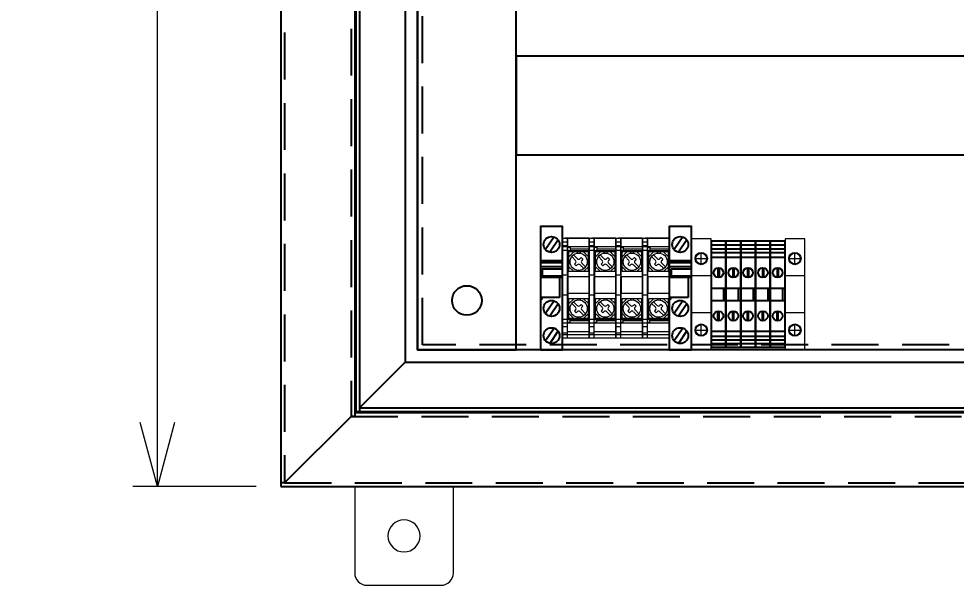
# Model space of a CAD drawing. Header units: millimetres. Extents: x -208796 to -83323, y 30910 to 103951.
# Drawn here: x -100703.9 to -100323.7, y 35987.8 to 36217.6 of the extents above; entities that cross this region are included whole.
import ezdxf

# ---------------------------------------------------------------- set-up
doc = ezdxf.new("R2010")
doc.units = ezdxf.units.MM
doc.header["$LTSCALE"] = 3
doc.linetypes.add('HIDDEN', pattern=[9.525, 6.35, -3.175])
for name, color, linetype, lineweight in [('0 TĂNG CỨNG', 7, 'Continuous', 15), ('CHANGE', 4, 'Continuous', 13), ('hw_VTP', 7, 'Continuous', 13), ('NTC_BMS_ENCLO_ACCESS', 6, 'Continuous', 5)]:
    doc.layers.add(name, color=color, linetype=linetype, lineweight=lineweight)
doc.layers.add('@.VISIBLE', color=7, linetype='Continuous')
doc.layers.add('WIRING', color=7, linetype='Continuous')
doc.styles.add('Ann_w01', font='romans.shx', dxfattribs={"width": 0.6, "bigfont": 'chineset.shx'})
doc.dimstyles.new('Dim 01_SC20', dxfattribs={"dimscale": 20, "dimtxt": 2, "dimasz": 1.3, "dimexe": 0.5, "dimexo": 0.5, "dimgap": 0.5, "dimtad": 1, "dimdec": 1, "dimzin": 12, "dimdsep": 46, "dimtxsty": 'Ann_w01', "dimblk": 'OPEN30', "dimcen": 1.5, "dimclrd": 6, "dimclre": 6, "dimclrt": 3, "dimadec": 1, "dimazin": 3, "dimtm": 1e-09, "dimtfac": 1, "dimtdec": 1, "dimtix": 1, "dimtmove": 0, "dimatfit": 3, "dimldrblk": 'OPEN30', "dimfxl": 0, "dimtolj": 1, "dimlwd": 20, "dimlwe": 20, "dimarcsym": 0})

# ---------------------------------------------------------------- blocks, each defined once
blk = doc.blocks.new('*U101')
blk.add_line((2, 24.86), (2, 18.06))
at = {"layer": 'hw_VTP'}
for p, q in [((0, 0), (0, 40.5)), ((0, 40.5), (10.8, 40.5)), ((2, 38.92), (0, 38.92)), ((10.8, 40.5), (1, 40.5)), ((2, 25.56), (2, 40.5)), ((2, 40.5), (2, 24.86)), ((10.8, 40.5), (10.8, 0)), ((2, 37.44), (0, 37.44)), ((2, 36.95), (0, 36.95)), ((2, 35.5), (0, 35.5)), ((10.8, 37), (2, 37)), ((3, 36.7), (2, 36.7)), ((2, 35.5), (10.8, 35.5)), ((4.49, 34.95), (2.5, 32.96)), ((3, 36.7), (3, 35.5)), ((10.8, 36), (3, 36)), ((10.5, 32.96), (8.51, 34.95)), ((4.49, 26.95), (2.5, 28.94)), ((10.5, 28.94), (8.51, 26.95)), ((2, 25.56), (0, 25.56)), ((10.8, 24.86), (2, 24.86)), ((2, 17.36), (0, 17.36)), ((2, 0), (2, 18.06)), ((10.8, 18.06), (2, 18.06)), ((4.49, 15.95), (2.5, 13.96)), ((10.5, 13.96), (8.51, 15.95)), ((4.49, 7.95), (2.5, 9.94)), ((10.5, 9.94), (8.51, 7.95)), ((2, 7.5), (0, 7.5)), ((2, 6.05), (0, 6.05)), ((2, 4.55), (0, 4.55)), ((10.8, 7.5), (2, 7.5)), ((3, 6.3), (2, 6.3)), ((10.8, 6), (2, 6)), ((3, 6.3), (3, 7.5)), ((10.8, 7), (3, 7)), ((2, 2), (0, 2)), ((1, 1.3), (0, 1.3)), ((10.8, 0), (0, 0)), ((10.8, 1.3), (1, 1.3)), ((10.8, 2.5), (2, 2.5))]:
    blk.add_line(p, q, dxfattribs=at)
at = {"layer": 'hw_VTP', "color": 4}
for p, q in [((2.2, 35.41), (10.8, 35.41)), ((2.2, 24.86), (2.2, 35.41)), ((10.8, 35.41), (10.8, 24.86)), ((2.2, 7.51), (2.2, 18.06)), ((10.8, 7.51), (10.8, 18.06)), ((2.2, 7.51), (10.8, 7.51))]:
    blk.add_line(p, q, dxfattribs=at)
at = {"layer": 'hw_VTP', "color": 0}
for p, q in [((10.5, 34.95), (2.5, 34.95)), ((2.5, 26.95), (2.5, 34.95)), ((5.9, 34.95), (5.9, 34.4)), ((7.1, 34.95), (7.1, 34.4)), ((10.5, 26.95), (10.5, 34.95)), ((2.5, 31.55), (3.05, 31.55)), ((5.23, 31.52), (3.7, 33.05)), ((5.93, 32.22), (4.4, 33.76)), ((7.49, 32.65), (7.07, 32.22)), ((8.2, 31.94), (7.49, 32.65)), ((8.2, 31.94), (7.77, 31.52)), ((10.5, 31.55), (9.95, 31.55)), ((2.5, 30.35), (3.05, 30.35)), ((10.5, 26.95), (2.5, 26.95)), ((5.23, 30.39), (4.8, 29.96)), ((5.51, 29.26), (4.8, 29.96)), ((5.93, 29.68), (5.51, 29.26)), ((5.9, 26.95), (5.9, 27.5)), ((8.6, 28.15), (7.07, 29.68)), ((7.1, 26.95), (7.1, 27.5)), ((9.3, 28.86), (7.77, 30.39)), ((10.5, 30.35), (9.95, 30.35)), ((10.5, 15.95), (2.5, 15.95)), ((2.5, 7.95), (2.5, 15.95)), ((5.9, 15.95), (5.9, 15.4)), ((7.1, 15.95), (7.1, 15.4)), ((10.5, 7.95), (10.5, 15.95)), ((2.5, 12.55), (3.05, 12.55)), ((5.23, 12.52), (3.7, 14.05)), ((5.93, 13.22), (4.4, 14.76)), ((7.49, 13.65), (7.07, 13.22)), ((8.2, 12.94), (7.49, 13.65)), ((8.2, 12.94), (7.77, 12.52)), ((10.5, 12.55), (9.95, 12.55)), ((2.5, 11.35), (3.05, 11.35)), ((10.5, 7.95), (2.5, 7.95)), ((5.23, 11.39), (4.8, 10.96)), ((5.51, 10.26), (4.8, 10.96)), ((5.93, 10.68), (5.51, 10.26)), ((5.9, 7.95), (5.9, 8.5)), ((8.6, 9.15), (7.07, 10.68)), ((7.1, 7.95), (7.1, 8.5)), ((9.3, 9.86), (7.77, 11.39)), ((10.5, 11.35), (9.95, 11.35))]:
    blk.add_line(p, q, dxfattribs=at)
at = {"layer": 'hw_VTP'}
for centre in [(6.5, 30.95), (6.5, 11.95)]:
    blk.add_circle(centre, 3.5, dxfattribs=at)
at = {"layer": 'hw_VTP', "color": 0}
for centre, start, end in [((4.66, 30.95), 315, 45), ((6.5, 32.79), 225, 315), ((8.34, 30.95), 135, 225), ((6.5, 29.11), 45, 135), ((4.66, 11.95), 315, 45), ((6.5, 13.79), 225, 315), ((8.34, 11.95), 135, 225), ((6.5, 10.11), 45, 135)]:
    blk.add_arc(centre, 0.8, start, end, dxfattribs=at)
blk = doc.blocks.new('CHAN Ter')
at = {"layer": 'WIRING', "linetype": 'Continuous'}
h = blk.add_hatch(color=253, dxfattribs=at)
h.paths.add_polyline_path([(9, 11.14), (0, 11.14), (0, 10.46), (9, 10.46)])
h.paths.add_polyline_path([(9, 4.95), (0, 4.95), (0, 4.37), (9, 4.37)])
at = {"layer": 'WIRING', "color": 253, "linetype": 'Continuous'}
for p, q in [((5.52, 20.77), (2.04, 15.62)), ((7.15, 19.61), (3.75, 14.57)), ((9, 11.14), (0, 11.14)), ((0, 10.46), (9, 10.46)), ((0, 8.77), (9, 8.77)), ((0.75, 7.78), (9, 7.78)), ((0.75, 7.78), (0.75, 4.95)), ((0, 4.95), (9, 4.95)), ((9, 4.37), (0, 4.37)), ((7.67, 4.37), (7.67, -3.8)), ((7.67, -3.8), (0.55, -3.8)), ((0.55, -3.8), (0.55, -4.55)), ((0.55, -4.55), (0, -4.55)), ((5.52, -5.15), (2.04, -10.31)), ((7.15, -6.31), (3.75, -11.35)), ((5.52, -16.21), (2.04, -21.36)), ((7.15, -17.37), (3.75, -22.41))]:
    blk.add_line(p, q, dxfattribs=at)
blk.add_lwpolyline([(0, -25), (9, -25), (9, 25), (0, 25)], close=True, dxfattribs=at)
for centre in [(4.5, 17.71), (4.5, -8.21), (4.5, -19.27)]:
    blk.add_circle(centre, 3.23, dxfattribs=at)
blk = doc.blocks.new('CTS 4')
at = {"color": 4}
for p, q in [((-1518.66, 40253.8), (-1524.66, 40253.8)), ((-1518.66, 40213.8), (-1524.66, 40213.8))]:
    blk.add_line(p, q, dxfattribs=at)
for p, q in [((-1518.66, 40252.3), (-1524.66, 40252.3)), ((-1518.66, 40250.8), (-1524.66, 40250.8)), ((-1518.66, 40248.8), (-1524.66, 40248.8)), ((-1518.66, 40236.3), (-1524.66, 40236.3)), ((-1523.66, 40231.3), (-1523.66, 40236.3)), ((-1518.66, 40231.3), (-1524.66, 40231.3)), ((-1518.66, 40218.8), (-1524.66, 40218.8)), ((-1518.66, 40216.8), (-1524.66, 40216.8)), ((-1518.66, 40215.3), (-1524.66, 40215.3))]:
    blk.add_line(p, q)
at = {"color": 251}
for p, q in [((-1521.87, 40244.52), (-1521.87, 40240.59)), ((-1521.45, 40244.52), (-1521.45, 40240.59)), ((-1521.87, 40223.09), (-1521.87, 40227.02)), ((-1521.45, 40223.09), (-1521.45, 40227.02))]:
    blk.add_line(p, q, dxfattribs=at)
blk.add_lwpolyline([(-1524.66, 40255.3), (-1524.66, 40212.3), (-1518.66, 40212.3), (-1518.66, 40255.3)], close=True)
for centre in [(-1521.66, 40242.55), (-1521.66, 40225.05)]:
    blk.add_circle(centre, 1.97, dxfattribs=at)
blk = doc.blocks.new('TEMINAL CH')
at = {"layer": 'CHANGE', "color": 4}
for p, q in [((874.5, 237.7), (866.5, 237.7)), ((866.5, 237.7), (866.5, 192.7)), ((874.5, 192.7), (874.5, 237.7)), ((874.5, 222.7), (866.5, 222.7)), ((874.5, 207.7), (866.5, 207.7)), ((866.5, 192.7), (874.5, 192.7))]:
    blk.add_line(p, q, dxfattribs=at)
for points in [[(868.3, 229.7), (872.7, 229.7)], [(870.5, 227.5), (870.5, 231.9)], [(870.5, 198.5), (870.5, 202.9)], [(868.3, 200.7), (872.7, 200.7)]]:
    blk.add_lwpolyline(points, dxfattribs=at)
for centre, radius in [((870.5, 229.7), 2.5), ((870.5, 229.7), 2.2), ((870.5, 200.7), 2.5), ((870.5, 200.7), 2.2)]:
    blk.add_circle(centre, radius, dxfattribs=at)
blk = doc.blocks.new('*U206')
for p in [(-866.5, -215.2), (-828.5, -215.2)]:
    blk.add_blockref('TEMINAL CH', p)
at = {"rotation": 180}
for p in [(-1510.66, 40233.8), (-1504.66, 40233.8), (-1498.66, 40233.8), (-1492.66, 40233.8), (-1486.66, 40233.8), (-1486.66, 40233.8)]:
    blk.add_blockref('CTS 4', p, dxfattribs=at)
blk = doc.blocks.new('tai treo')
at = {"layer": '0 TĂNG CỨNG'}
blk.add_lwpolyline([(20, -20), (-20, -20), (-20, 15, -0.414214), (-15, 20), (15, 20, -0.414214), (20, 15)], format="xyb", close=True, dxfattribs=at)
blk.add_circle((0, 0), 6.5, dxfattribs=at)
blk = doc.blocks.new('_Open30')
at = {"color": 0, "linetype": 'ByBlock', "lineweight": -2}
for p, q in [((-1, 0.268), (0, 0)), ((0, 0), (-1, -0.268)), ((0, 0), (-1, 0))]:
    blk.add_line(p, q, dxfattribs=at)
blk = doc.blocks.new('*D322')
at = {"layer": '@.VISIBLE', "color": 6, "lineweight": 20}
for p, q in [((-100607.69, 36727.82), (-100657.69, 36727.82)), ((-100647.69, 36053.82), (-100647.69, 36701.82)), ((-100607.69, 36027.82), (-100657.69, 36027.82))]:
    blk.add_line(p, q, dxfattribs=at)
at = {"layer": 'Defpoints', "color": 0}
for p in [(-100647.69, 36727.82), (-100597.69, 36727.82), (-100597.69, 36027.82)]:
    blk.add_point(p, dxfattribs=at)
at = {"layer": '@.VISIBLE', "color": 6, "lineweight": 20, "xscale": 26, "yscale": 26, "zscale": 26}
for p, rotation in [((-100647.69, 36727.82), 90), ((-100647.69, 36027.82), 270)]:
    blk.add_blockref('_Open30', p, dxfattribs=dict(at, rotation=rotation))
at = {"layer": '@.VISIBLE', "color": 3, "insert": (-100677.69, 36377.82), "char_height": 40, "attachment_point": 5, "rotation": 90, "style": 'Ann_w01'}
blk.add_mtext('\\A1;700', dxfattribs=at)

msp = doc.modelspace()

# ---------------------------------------------------------------- linework, layer by layer
for points in [[(-100502.19, 36672.32), (-100542.19, 36672.32), (-100542.19, 36083.32), (-100502.19, 36083.32)], [(-100502.19, 36202.36), (-100502.19, 36162.36), (-100193.19, 36162.36), (-100193.19, 36202.36)]]:
    msp.add_lwpolyline(points, close=True)
at = {"layer": '@.VISIBLE'}
for points in [[(-100597.69, 36027.82), (-100097.69, 36027.82), (-100097.69, 36727.82), (-100597.69, 36727.82)], [(-100567.69, 36057.82), (-100127.69, 36057.82), (-100127.69, 36697.82), (-100567.69, 36697.82)]]:
    msp.add_lwpolyline(points, close=True, dxfattribs=at)
at = {"layer": '@.VISIBLE', "linetype": 'HIDDEN'}
for points in [[(-100596.19, 36029.32), (-100099.19, 36029.32), (-100099.19, 36726.32), (-100596.19, 36726.32)], [(-100569.19, 36056.32), (-100126.19, 36056.32), (-100126.19, 36699.32), (-100569.19, 36699.32)]]:
    msp.add_lwpolyline(points, close=True, dxfattribs=at)
at = {"layer": '@.VISIBLE', "color": 6}
for points in [[(-100567.19, 36058.32), (-100128.19, 36058.32), (-100128.19, 36697.32), (-100567.19, 36697.32)], [(-100565.69, 36059.82), (-100129.69, 36059.82), (-100129.69, 36695.82), (-100565.69, 36695.82)], [(-100547.19, 36078.32), (-100148.19, 36078.32), (-100148.19, 36677.32), (-100547.19, 36677.32)]]:
    msp.add_lwpolyline(points, close=True, dxfattribs=at)
at = {"layer": '@.VISIBLE', "color": 151}
msp.add_lwpolyline([(-100542.19, 36672.32), (-100153.19, 36672.32), (-100153.19, 36083.32), (-100542.19, 36083.32)], close=True, dxfattribs=at)
at = {"layer": '@.VISIBLE', "color": 151, "linetype": 'HIDDEN'}
msp.add_lwpolyline([(-100540.19, 36670.32), (-100155.19, 36670.32), (-100155.19, 36085.32), (-100540.19, 36085.32)], close=True, dxfattribs=at)
at = {"layer": '@.VISIBLE', "color": 6}
msp.add_lwpolyline([(-100547.19, 36078.32), (-100565.69, 36059.82), (-100565.69, 36058.32)], dxfattribs=at)
at = {"layer": '@.VISIBLE'}
msp.add_lwpolyline([(-100567.69, 36057.82), (-100567.69, 36056.32), (-100569.19, 36056.32), (-100596.19, 36029.32), (-100597.69, 36029.32)], dxfattribs=at)
at = {"layer": '@.VISIBLE', "color": 151}
msp.add_circle((-100522.19, 36103.32), 6, dxfattribs=at)

# ---------------------------------------------------------------- block references
for p in [(-100483.36, 36088.07), (-100472.56, 36088.07), (-100461.76, 36088.07), (-100450.96, 36088.07)]:
    msp.add_blockref('*U101', p)
at = {"ltscale": 5}
msp.add_blockref('*U206', (-100431.16, 36105.82), dxfattribs=at)
at = {"xscale": -1, "rotation": 180}
msp.add_blockref('tai treo', (-100547.69, 36007.82), dxfattribs=at)
at = {"layer": 'NTC_BMS_ENCLO_ACCESS', "linetype": 'ByBlock', "lineweight": -2, "ltscale": 100}
for p in [(-100492.36, 36108.32), (-100440.16, 36108.32)]:
    msp.add_blockref('CHAN Ter', p, dxfattribs=at)

# ---------------------------------------------------------------- dimensions: what is measured, and where the dimension line sits
at = {"layer": '@.VISIBLE'}
dim = msp.add_linear_dim(base=(-100647.69, 36727.82), p1=(-100597.69, 36027.82), p2=(-100597.69, 36727.82), angle=90, dimstyle='Dim 01_SC20', dxfattribs=at)
dim.commit()
dim.dimension.update_dxf_attribs({"geometry": '*D322', "text_midpoint": (-100677.69, 36377.82)})

doc.saveas('drawing.dxf')
